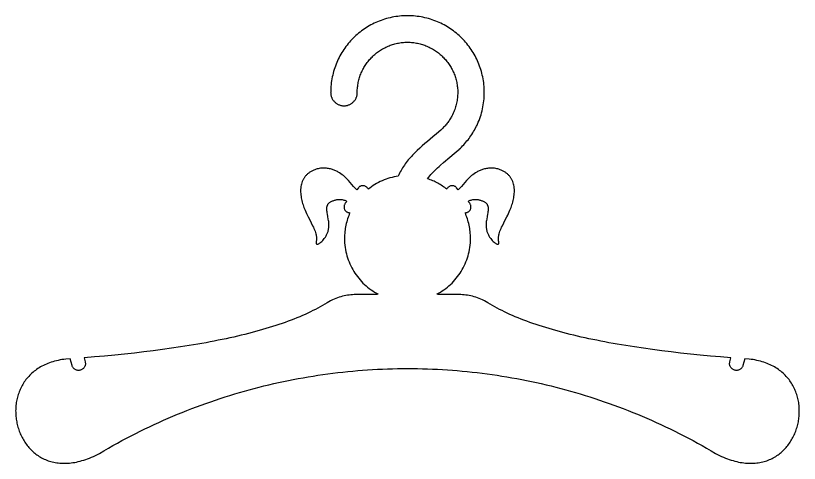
# Model space of a CAD drawing. Extents: x 27 to 2943, y 104 to 2866.
# Drawn here: x 588.3 to 868.3, y 1787.1 to 1947.2 of the extents above; entities that cross this region are included whole.
import ezdxf

# ---------------------------------------------------------------- set-up
doc = ezdxf.new("R2010")
doc.units = 0
doc.layers.add('IMPORT_-_HANGER_PACK_EPS', color=18, linetype='CONTINUOUS')

msp = doc.modelspace()

# ---------------------------------------------------------------- linework, layer by layer
at = {"layer": 'IMPORT_-_HANGER_PACK_EPS'}
msp.add_lwpolyline([(838.39, 1790.71), (839.12, 1790.33), (839.84, 1789.98), (840.55, 1789.64), (841.25, 1789.33), (841.95, 1789.04), (842.64, 1788.77), (843.32, 1788.53), (843.99, 1788.3), (844.66, 1788.1), (845.31, 1787.92), (845.96, 1787.75), (846.61, 1787.61), (847.24, 1787.49), (847.87, 1787.38), (848.48, 1787.3), (849.09, 1787.23), (849.7, 1787.18), (850.29, 1787.15), (850.87, 1787.14), (851.45, 1787.14), (852.02, 1787.17), (852.58, 1787.21), (853.13, 1787.26), (853.67, 1787.33), (854.2, 1787.42), (854.73, 1787.53), (855.24, 1787.65), (855.75, 1787.78), (856.25, 1787.93), (856.74, 1788.09), (857.22, 1788.27), (857.69, 1788.46), (858.15, 1788.67), (858.6, 1788.88), (859.04, 1789.11), (859.48, 1789.36), (859.9, 1789.61), (860.32, 1789.88), (860.72, 1790.16), (861.11, 1790.45), (861.5, 1790.75), (861.88, 1791.07), (862.24, 1791.39), (862.6, 1791.72), (862.94, 1792.07), (863.28, 1792.42), (863.6, 1792.78), (863.92, 1793.15), (864.22, 1793.53), (864.52, 1793.92), (864.8, 1794.31), (865.07, 1794.72), (865.34, 1795.13), (865.59, 1795.54), (865.83, 1795.97), (866.06, 1796.4), (866.28, 1796.83), (866.49, 1797.28), (866.69, 1797.73), (866.88, 1798.18), (867.05, 1798.64), (867.22, 1799.1), (867.37, 1799.57), (867.52, 1800.04), (867.65, 1800.51), (867.77, 1800.99), (867.88, 1801.47), (867.98, 1801.96), (868.06, 1802.44), (868.14, 1802.93), (868.2, 1803.42), (868.25, 1803.91), (868.29, 1804.41), (868.32, 1804.9), (868.33, 1805.39), (868.33, 1805.89), (868.33, 1806.38), (868.31, 1806.88), (868.27, 1807.37), (868.23, 1807.86), (868.17, 1808.36), (868.1, 1808.85), (868.02, 1809.33), (867.92, 1809.82), (867.81, 1810.3), (867.69, 1810.78), (867.56, 1811.26), (867.42, 1811.74), (867.26, 1812.21), (867.09, 1812.67), (866.9, 1813.13), (866.7, 1813.59), (866.49, 1814.04), (866.27, 1814.49), (866.03, 1814.93), (865.78, 1815.37), (865.52, 1815.8), (865.24, 1816.22), (864.95, 1816.64), (864.65, 1817.05), (864.33, 1817.45), (864, 1817.84), (863.66, 1818.23), (863.3, 1818.61), (862.93, 1818.98), (862.54, 1819.34), (862.14, 1819.69), (861.73, 1820.03), (861.3, 1820.36), (860.86, 1820.68), (860.4, 1821), (859.93, 1821.3), (859.44, 1821.59), (858.94, 1821.86), (858.43, 1822.13), (857.9, 1822.38), (857.36, 1822.62), (856.8, 1822.85), (856.22, 1823.07), (855.64, 1823.27), (855.03, 1823.46), (854.42, 1823.64), (853.78, 1823.8), (853.14, 1823.95), (852.47, 1824.08), (851.8, 1824.2), (851.1, 1824.3), (850.39, 1824.38), (848.88, 1824.49), (848.88, 1824.49), (848.2, 1822.13), (848.12, 1821.89), (848.02, 1821.67), (847.9, 1821.46), (847.76, 1821.27), (847.6, 1821.09), (847.43, 1820.93), (847.24, 1820.79), (847.04, 1820.67), (846.83, 1820.56), (846.61, 1820.48), (846.39, 1820.42), (846.15, 1820.38), (845.92, 1820.36), (845.68, 1820.37), (845.43, 1820.4), (845.19, 1820.45), (844.96, 1820.53), (844.73, 1820.63), (844.53, 1820.76), (844.33, 1820.9), (844.16, 1821.05), (844, 1821.23), (843.86, 1821.41), (843.73, 1821.61), (843.63, 1821.82), (843.54, 1822.04), (843.48, 1822.27), (843.44, 1822.5), (843.42, 1822.74), (843.43, 1822.98), (843.46, 1823.22), (843.52, 1823.46), (843.92, 1824.86), (840.2, 1825.17), (836.55, 1825.49), (832.95, 1825.83), (829.41, 1826.19), (825.93, 1826.56), (822.51, 1826.96), (819.15, 1827.37), (815.86, 1827.81), (812.62, 1828.26), (809.45, 1828.73), (806.34, 1829.23), (804.81, 1829.48), (803.3, 1829.74), (801.8, 1830), (800.32, 1830.27), (798.86, 1830.54), (797.41, 1830.82), (795.98, 1831.11), (794.56, 1831.4), (793.17, 1831.69), (791.79, 1831.99), (790.42, 1832.3), (789.08, 1832.61), (787.75, 1832.92), (786.44, 1833.24), (785.14, 1833.57), (783.86, 1833.9), (782.6, 1834.24), (781.36, 1834.58), (780.14, 1834.93), (778.93, 1835.29), (777.74, 1835.65), (776.57, 1836.01), (775.42, 1836.38), (774.28, 1836.76), (773.17, 1837.14), (772.07, 1837.53), (770.99, 1837.92), (769.93, 1838.32), (768.89, 1838.72), (767.86, 1839.14), (766.86, 1839.55), (765.87, 1839.97), (764.91, 1840.4), (763.96, 1840.84), (763.03, 1841.28), (762.12, 1841.72), (761.23, 1842.18), (760.36, 1842.63), (759.51, 1843.1), (758.67, 1843.57), (757.86, 1844.04), (757.07, 1844.53), (756.44, 1844.9), (755.81, 1845.25), (755.18, 1845.56), (754.56, 1845.84), (753.95, 1846.1), (753.33, 1846.33), (752.73, 1846.53), (752.12, 1846.71), (751.52, 1846.87), (750.92, 1847), (750.33, 1847.12), (749.74, 1847.21), (749.16, 1847.3), (748.58, 1847.36), (748, 1847.41), (747.43, 1847.45), (746.86, 1847.48), (746.3, 1847.5), (745.18, 1847.52), (744.08, 1847.51), (742.99, 1847.5), (741.92, 1847.49), (740.86, 1847.5), (740.34, 1847.51), (739.82, 1847.53), (739.31, 1847.55), (738.8, 1847.59), (739.46, 1847.96), (740.11, 1848.34), (740.75, 1848.75), (741.37, 1849.18), (741.98, 1849.62), (742.57, 1850.09), (743.15, 1850.58), (743.7, 1851.08), (744.25, 1851.6), (744.77, 1852.14), (745.27, 1852.7), (745.76, 1853.28), (746.23, 1853.87), (746.68, 1854.47), (747.1, 1855.09), (747.51, 1855.73), (747.9, 1856.38), (748.26, 1857.05), (748.61, 1857.72), (748.93, 1858.41), (749.23, 1859.12), (749.5, 1859.83), (749.75, 1860.56), (749.98, 1861.3), (750.18, 1862.04), (750.35, 1862.8), (750.5, 1863.57), (750.63, 1864.35), (750.73, 1865.13), (750.8, 1865.93), (750.84, 1866.73), (750.85, 1867.53), (750.84, 1868.15), (750.82, 1868.75), (750.78, 1869.36), (750.72, 1869.96), (750.65, 1870.55), (750.56, 1871.14), (750.46, 1871.72), (750.35, 1872.3), (750.21, 1872.88), (750.07, 1873.44), (749.91, 1874.01), (749.73, 1874.56), (749.54, 1875.11), (749.34, 1875.66), (749.13, 1876.19), (748.9, 1876.72), (749.08, 1876.73), (749.26, 1876.75), (749.44, 1876.78), (749.62, 1876.83), (749.79, 1876.9), (749.96, 1876.99), (750.12, 1877.09), (750.28, 1877.21), (750.43, 1877.35), (750.57, 1877.5), (750.69, 1877.67), (750.79, 1877.84), (750.87, 1878.03), (750.94, 1878.22), (750.98, 1878.41), (751.01, 1878.61), (751.02, 1878.8), (751.01, 1879), (750.98, 1879.2), (750.93, 1879.39), (750.86, 1879.58), (750.78, 1879.77), (750.67, 1879.94), (750.55, 1880.11), (750.01, 1880.7), (750.06, 1880.77), (750.13, 1880.83), (750.21, 1880.89), (750.3, 1880.95), (750.51, 1881.07), (750.75, 1881.18), (751.04, 1881.27), (751.36, 1881.35), (751.71, 1881.42), (752.08, 1881.46), (752.48, 1881.48), (752.89, 1881.47), (753.33, 1881.43), (753.55, 1881.4), (753.78, 1881.36), (754, 1881.32), (754.23, 1881.26), (754.46, 1881.19), (754.7, 1881.12), (754.93, 1881.03), (755.16, 1880.94), (755.4, 1880.83), (755.63, 1880.71), (755.82, 1880.61), (755.99, 1880.5), (756.15, 1880.38), (756.29, 1880.26), (756.43, 1880.14), (756.55, 1880.01), (756.65, 1879.88), (756.75, 1879.74), (756.83, 1879.6), (756.91, 1879.45), (756.97, 1879.3), (757.02, 1879.15), (757.07, 1878.99), (757.11, 1878.83), (757.13, 1878.67), (757.15, 1878.5), (757.17, 1878.15), (757.16, 1877.79), (757.13, 1877.41), (757.09, 1877.03), (757.03, 1876.63), (756.95, 1876.21), (756.79, 1875.36), (756.63, 1874.46), (756.56, 1874), (756.5, 1873.53), (756.45, 1873.06), (756.43, 1872.57), (756.43, 1872.08), (756.45, 1871.59), (756.48, 1871.34), (756.51, 1871.08), (756.55, 1870.83), (756.6, 1870.58), (756.66, 1870.32), (756.73, 1870.07), (756.8, 1869.81), (756.89, 1869.55), (757, 1869.3), (757.11, 1869.04), (757.23, 1868.78), (757.37, 1868.52), (757.52, 1868.26), (757.69, 1868), (757.87, 1867.74), (758.06, 1867.48), (758.33, 1867.15), (758.62, 1866.82), (758.93, 1866.49), (759.28, 1866.16), (759.51, 1865.98), (759.72, 1865.83), (759.91, 1865.7), (760.09, 1865.6), (760.25, 1865.53), (760.39, 1865.48), (760.52, 1865.45), (760.63, 1865.45), (760.72, 1865.48), (760.8, 1865.53), (760.86, 1865.6), (760.91, 1865.7), (760.94, 1865.82), (760.96, 1865.97), (760.96, 1866.14), (760.94, 1866.33), (760.9, 1866.72), (760.87, 1867.11), (760.85, 1867.5), (760.85, 1867.7), (760.86, 1867.89), (760.89, 1868.2), (760.93, 1868.51), (760.99, 1868.82), (761.07, 1869.14), (761.2, 1869.61), (761.36, 1870.08), (761.55, 1870.57), (761.75, 1871.06), (761.98, 1871.56), (762.22, 1872.06), (762.74, 1873.1), (763.29, 1874.17), (763.86, 1875.27), (764.14, 1875.84), (764.42, 1876.41), (764.69, 1877), (764.95, 1877.6), (765.14, 1878.07), (765.33, 1878.55), (765.5, 1879.04), (765.67, 1879.54), (765.82, 1880.04), (765.96, 1880.54), (766.09, 1881.05), (766.2, 1881.56), (766.3, 1882.07), (766.38, 1882.57), (766.44, 1883.08), (766.49, 1883.59), (766.51, 1884.09), (766.52, 1884.59), (766.51, 1885.08), (766.47, 1885.57), (766.41, 1886.05), (766.33, 1886.52), (766.23, 1886.98), (766.09, 1887.44), (765.94, 1887.88), (765.85, 1888.1), (765.75, 1888.31), (765.65, 1888.52), (765.54, 1888.73), (765.42, 1888.93), (765.3, 1889.13), (765.17, 1889.33), (765.03, 1889.52), (764.88, 1889.71), (764.73, 1889.9), (764.57, 1890.08), (764.4, 1890.25), (764.22, 1890.42), (764.03, 1890.59), (763.84, 1890.75), (763.64, 1890.91), (763.42, 1891.06), (763.2, 1891.21), (762.98, 1891.36), (762.74, 1891.49), (762.49, 1891.63), (762.24, 1891.75), (761.83, 1891.93), (761.43, 1892.1), (761.02, 1892.24), (760.63, 1892.36), (760.23, 1892.46), (759.84, 1892.54), (759.45, 1892.6), (759.07, 1892.64), (758.69, 1892.67), (758.31, 1892.68), (757.94, 1892.68), (757.58, 1892.66), (757.22, 1892.63), (756.86, 1892.59), (756.52, 1892.53), (756.17, 1892.46), (755.83, 1892.38), (755.5, 1892.29), (755.18, 1892.19), (754.86, 1892.08), (754.55, 1891.96), (754.25, 1891.83), (753.95, 1891.7), (753.66, 1891.56), (753.38, 1891.42), (753.11, 1891.27), (752.59, 1890.97), (752.11, 1890.65), (751.66, 1890.33), (751.24, 1890), (750.84, 1889.66), (750.46, 1889.31), (750.1, 1888.95), (749.76, 1888.59), (749.43, 1888.23), (748.8, 1887.51), (748.21, 1886.8), (747.63, 1886.13), (747.35, 1885.81), (747.06, 1885.51), (746.77, 1885.22), (746.48, 1884.96), (745.9, 1885.64), (745.76, 1885.8), (745.6, 1885.93), (745.43, 1886.05), (745.26, 1886.15), (745.07, 1886.24), (744.88, 1886.3), (744.69, 1886.34), (744.49, 1886.37), (744.29, 1886.38), (744.09, 1886.37), (743.89, 1886.34), (743.7, 1886.29), (743.51, 1886.22), (743.32, 1886.13), (743.14, 1886.02), (742.97, 1885.89), (742.79, 1885.72), (742.64, 1885.53), (742.51, 1885.33), (742.4, 1885.12), (742.01, 1885.42), (741.62, 1885.71), (741.23, 1886), (740.82, 1886.27), (740.41, 1886.54), (739.99, 1886.8), (739.57, 1887.05), (739.14, 1887.29), (738.71, 1887.52), (738.27, 1887.75), (737.82, 1887.96), (737.37, 1888.16), (736.92, 1888.36), (736.45, 1888.54), (735.99, 1888.72), (735.52, 1888.88), (735.9, 1889.38), (736.3, 1889.87), (736.72, 1890.36), (737.15, 1890.85), (737.61, 1891.33), (738.08, 1891.81), (738.57, 1892.29), (739.08, 1892.77), (739.59, 1893.24), (740.12, 1893.72), (741.21, 1894.67), (743.48, 1896.6), (745.06, 1897.94), (746.46, 1899.13), (746.75, 1899.37), (746.75, 1899.37), (746.75, 1899.37), (746.79, 1899.41), (747.22, 1899.8), (747.63, 1900.21), (748.04, 1900.62), (748.44, 1901.05), (748.84, 1901.48), (749.22, 1901.92), (749.59, 1902.37), (749.96, 1902.83), (750.31, 1903.29), (750.66, 1903.77), (751, 1904.25), (751.32, 1904.74), (751.64, 1905.24), (751.95, 1905.75), (752.24, 1906.26), (752.53, 1906.78), (752.99, 1907.66), (753.18, 1908.06), (753.35, 1908.43), (753.64, 1909.07), (753.9, 1909.73), (754.15, 1910.4), (754.39, 1911.07), (754.6, 1911.75), (754.8, 1912.44), (754.98, 1913.14), (755.14, 1913.84), (755.29, 1914.55), (755.41, 1915.27), (755.52, 1916), (755.61, 1916.73), (755.68, 1917.47), (755.73, 1918.21), (755.76, 1918.96), (755.77, 1919.72), (755.79, 1919.72), (755.79, 1919.72), (755.79, 1919.72), (755.77, 1919.72), (755.76, 1920.43), (755.73, 1921.13), (755.69, 1921.83), (755.63, 1922.53), (755.55, 1923.22), (755.45, 1923.9), (755.34, 1924.58), (755.21, 1925.26), (755.07, 1925.92), (754.91, 1926.59), (754.73, 1927.24), (754.54, 1927.89), (754.33, 1928.53), (754.11, 1929.16), (753.87, 1929.79), (753.61, 1930.41), (753.35, 1931.02), (753.07, 1931.63), (752.77, 1932.22), (752.46, 1932.81), (752.14, 1933.39), (751.8, 1933.96), (751.45, 1934.52), (751.09, 1935.07), (750.71, 1935.61), (750.33, 1936.15), (749.93, 1936.67), (749.51, 1937.18), (749.09, 1937.68), (748.65, 1938.18), (748.2, 1938.66), (747.74, 1939.13), (747.27, 1939.59), (746.79, 1940.03), (746.3, 1940.47), (745.8, 1940.9), (745.29, 1941.31), (744.76, 1941.71), (744.23, 1942.1), (743.69, 1942.47), (743.14, 1942.83), (742.58, 1943.18), (742.01, 1943.52), (741.43, 1943.84), (740.84, 1944.15), (740.24, 1944.45), (739.64, 1944.73), (739.03, 1945), (738.41, 1945.25), (737.78, 1945.49), (737.15, 1945.71), (736.51, 1945.92), (735.86, 1946.11), (735.2, 1946.29), (734.54, 1946.45), (733.87, 1946.59), (733.2, 1946.72), (732.52, 1946.83), (731.84, 1946.93), (731.15, 1947.01), (730.45, 1947.07), (729.75, 1947.11), (729.04, 1947.14), (728.34, 1947.15), (728.34, 1947.17), (728.33, 1947.17), (728.33, 1947.17), (728.33, 1947.15), (727.62, 1947.14), (726.92, 1947.11), (726.22, 1947.07), (725.52, 1947.01), (724.83, 1946.93), (724.15, 1946.83), (723.47, 1946.72), (722.8, 1946.59), (722.13, 1946.45), (721.47, 1946.29), (720.81, 1946.11), (720.16, 1945.92), (719.52, 1945.71), (718.89, 1945.49), (718.26, 1945.25), (717.64, 1945), (717.03, 1944.73), (716.43, 1944.45), (715.83, 1944.15), (715.24, 1943.84), (714.66, 1943.52), (714.09, 1943.18), (713.53, 1942.83), (712.98, 1942.47), (712.44, 1942.1), (711.91, 1941.71), (711.38, 1941.31), (710.87, 1940.9), (710.37, 1940.47), (709.88, 1940.03), (709.4, 1939.59), (708.92, 1939.13), (708.47, 1938.66), (708.02, 1938.18), (707.58, 1937.68), (707.16, 1937.18), (706.74, 1936.67), (706.34, 1936.15), (705.96, 1935.61), (705.58, 1935.07), (705.22, 1934.52), (704.87, 1933.96), (704.53, 1933.39), (704.21, 1932.81), (703.9, 1932.22), (703.6, 1931.63), (703.32, 1931.02), (703.05, 1930.41), (702.8, 1929.79), (702.56, 1929.16), (702.34, 1928.53), (702.13, 1927.89), (701.94, 1927.24), (701.76, 1926.59), (701.6, 1925.92), (701.46, 1925.26), (701.33, 1924.58), (701.22, 1923.9), (701.12, 1923.22), (701.04, 1922.53), (700.98, 1921.83), (700.94, 1921.13), (700.91, 1920.43), (700.9, 1919.72), (700.88, 1919.72), (700.88, 1919.72), (700.89, 1919.47), (700.91, 1919.23), (700.94, 1918.99), (700.98, 1918.76), (701.03, 1918.53), (701.1, 1918.3), (701.17, 1918.08), (701.26, 1917.86), (701.35, 1917.65), (701.46, 1917.45), (701.57, 1917.25), (701.7, 1917.05), (701.83, 1916.87), (701.97, 1916.69), (702.12, 1916.52), (702.28, 1916.35), (702.44, 1916.19), (702.62, 1916.04), (702.8, 1915.9), (702.98, 1915.77), (703.18, 1915.64), (703.38, 1915.53), (703.58, 1915.42), (703.79, 1915.33), (704.01, 1915.24), (704.23, 1915.17), (704.46, 1915.11), (704.69, 1915.05), (704.92, 1915.01), (705.16, 1914.98), (705.4, 1914.96), (705.65, 1914.96), (705.89, 1914.96), (706.13, 1914.98), (706.37, 1915.01), (706.61, 1915.05), (706.84, 1915.11), (707.06, 1915.17), (707.28, 1915.24), (707.5, 1915.33), (707.71, 1915.42), (707.92, 1915.53), (708.12, 1915.64), (708.31, 1915.77), (708.5, 1915.9), (708.68, 1916.04), (708.85, 1916.19), (709.01, 1916.35), (709.17, 1916.52), (709.32, 1916.69), (709.46, 1916.87), (709.59, 1917.05), (709.72, 1917.25), (709.83, 1917.45), (709.94, 1917.65), (710.03, 1917.86), (710.12, 1918.08), (710.19, 1918.3), (710.26, 1918.53), (710.31, 1918.76), (710.35, 1918.99), (710.38, 1919.23), (710.4, 1919.47), (710.41, 1919.72), (710.41, 1919.72), (710.39, 1919.72), (710.4, 1920.18), (710.41, 1920.64), (710.44, 1921.09), (710.48, 1921.55), (710.53, 1922), (710.6, 1922.44), (710.67, 1922.88), (710.76, 1923.32), (710.85, 1923.76), (710.96, 1924.19), (711.07, 1924.62), (711.2, 1925.04), (711.33, 1925.46), (711.48, 1925.87), (711.64, 1926.28), (711.8, 1926.69), (711.98, 1927.09), (712.16, 1927.48), (712.36, 1927.87), (712.56, 1928.25), (712.77, 1928.63), (712.99, 1929.01), (713.22, 1929.37), (713.46, 1929.73), (713.71, 1930.09), (713.96, 1930.44), (714.23, 1930.78), (714.5, 1931.12), (714.78, 1931.45), (715.06, 1931.77), (715.36, 1932.08), (715.66, 1932.39), (715.97, 1932.69), (716.28, 1932.99), (716.61, 1933.28), (716.94, 1933.55), (717.27, 1933.83), (717.61, 1934.09), (717.96, 1934.34), (718.32, 1934.59), (718.68, 1934.83), (719.05, 1935.06), (719.42, 1935.28), (719.8, 1935.49), (720.18, 1935.69), (720.57, 1935.89), (720.97, 1936.07), (721.37, 1936.25), (721.77, 1936.41), (722.18, 1936.57), (722.59, 1936.72), (723.01, 1936.85), (723.44, 1936.98), (723.86, 1937.1), (724.29, 1937.2), (724.73, 1937.3), (725.17, 1937.38), (725.61, 1937.46), (726.06, 1937.52), (726.5, 1937.57), (726.96, 1937.61), (727.41, 1937.64), (727.87, 1937.66), (728.33, 1937.66), (728.33, 1937.64), (728.33, 1937.64), (728.34, 1937.64), (728.34, 1937.66), (728.8, 1937.66), (729.26, 1937.64), (729.71, 1937.61), (730.16, 1937.57), (730.61, 1937.52), (731.06, 1937.46), (731.5, 1937.38), (731.94, 1937.3), (732.38, 1937.2), (732.81, 1937.1), (733.23, 1936.98), (733.66, 1936.85), (734.08, 1936.72), (734.49, 1936.57), (734.9, 1936.41), (735.3, 1936.25), (735.7, 1936.07), (736.1, 1935.89), (736.49, 1935.69), (736.87, 1935.49), (737.25, 1935.28), (737.62, 1935.06), (737.99, 1934.83), (738.35, 1934.59), (738.71, 1934.34), (739.05, 1934.09), (739.4, 1933.83), (739.73, 1933.55), (740.06, 1933.28), (740.39, 1932.99), (740.7, 1932.69), (741.01, 1932.39), (741.31, 1932.08), (741.61, 1931.77), (741.89, 1931.45), (742.17, 1931.12), (742.44, 1930.78), (742.71, 1930.44), (742.96, 1930.09), (743.21, 1929.73), (743.45, 1929.37), (743.67, 1929.01), (743.9, 1928.63), (744.11, 1928.25), (744.31, 1927.87), (744.51, 1927.48), (744.69, 1927.09), (744.87, 1926.69), (745.03, 1926.28), (745.19, 1925.87), (745.33, 1925.46), (745.47, 1925.04), (745.6, 1924.62), (745.71, 1924.19), (745.82, 1923.76), (745.91, 1923.32), (746, 1922.89), (746.07, 1922.44), (746.14, 1922), (746.19, 1921.55), (746.23, 1921.09), (746.26, 1920.64), (746.27, 1920.18), (746.28, 1919.72), (746.26, 1919.72), (746.26, 1919.72), (746.26, 1919.72), (746.28, 1919.72), (746.27, 1919.23), (746.25, 1918.74), (746.22, 1918.26), (746.17, 1917.78), (746.12, 1917.3), (746.05, 1916.83), (745.96, 1916.36), (745.87, 1915.89), (745.76, 1915.43), (745.64, 1914.98), (745.51, 1914.52), (745.37, 1914.08), (745.21, 1913.63), (745.05, 1913.19), (744.87, 1912.76), (744.68, 1912.33), (744.4, 1911.72), (744.16, 1911.25), (743.98, 1910.92), (743.79, 1910.59), (743.59, 1910.27), (743.39, 1909.95), (743.18, 1909.63), (742.96, 1909.32), (742.73, 1909.01), (742.5, 1908.71), (742.27, 1908.42), (742.02, 1908.12), (741.77, 1907.84), (741.52, 1907.55), (741.25, 1907.28), (740.98, 1907), (740.71, 1906.74), (740.43, 1906.47), (740.43, 1906.48), (740.43, 1906.48), (740.23, 1906.29), (738.69, 1904.97), (737.37, 1903.85), (735.46, 1902.23), (734.52, 1901.43), (733.6, 1900.62), (732.69, 1899.8), (731.82, 1898.98), (730.96, 1898.15), (730.55, 1897.73), (730.14, 1897.31), (729.74, 1896.88), (729.35, 1896.45), (728.97, 1896.02), (728.6, 1895.58), (728.24, 1895.13), (727.89, 1894.68), (727.55, 1894.23), (727.22, 1893.76), (726.9, 1893.3), (726.6, 1892.82), (726.3, 1892.34), (726.02, 1891.85), (725.75, 1891.35), (725.5, 1890.85), (725.26, 1890.33), (725.03, 1889.81), (724.28, 1889.69), (723.54, 1889.54), (722.8, 1889.37), (722.08, 1889.17), (721.36, 1888.95), (720.66, 1888.71), (719.96, 1888.44), (719.28, 1888.15), (718.61, 1887.85), (717.95, 1887.52), (717.3, 1887.17), (716.67, 1886.79), (716.05, 1886.4), (715.44, 1885.99), (714.85, 1885.56), (714.27, 1885.12), (714.16, 1885.33), (714.03, 1885.53), (713.88, 1885.72), (713.79, 1885.81), (713.69, 1885.89), (713.53, 1886.02), (713.35, 1886.13), (713.16, 1886.22), (712.97, 1886.29), (712.78, 1886.34), (712.58, 1886.37), (712.38, 1886.38), (712.18, 1886.37), (711.98, 1886.34), (711.79, 1886.3), (711.6, 1886.24), (711.41, 1886.15), (711.24, 1886.05), (711.07, 1885.93), (710.91, 1885.8), (710.77, 1885.64), (710.19, 1884.96), (709.9, 1885.22), (709.61, 1885.51), (709.32, 1885.81), (709.04, 1886.13), (708.46, 1886.8), (707.87, 1887.51), (707.24, 1888.23), (706.91, 1888.59), (706.57, 1888.95), (706.21, 1889.31), (705.83, 1889.66), (705.43, 1890), (705.01, 1890.33), (704.56, 1890.65), (704.08, 1890.97), (703.56, 1891.27), (703.29, 1891.42), (703.01, 1891.56), (702.72, 1891.7), (702.42, 1891.83), (702.12, 1891.96), (701.81, 1892.08), (701.49, 1892.19), (701.17, 1892.29), (700.83, 1892.38), (700.5, 1892.46), (700.15, 1892.53), (699.8, 1892.59), (699.45, 1892.63), (699.09, 1892.66), (698.72, 1892.68), (698.35, 1892.68), (697.98, 1892.67), (697.6, 1892.64), (697.22, 1892.6), (696.83, 1892.54), (696.44, 1892.46), (696.04, 1892.36), (695.65, 1892.24), (695.24, 1892.1), (694.84, 1891.93), (694.43, 1891.75), (694.18, 1891.63), (693.93, 1891.49), (693.69, 1891.36), (693.46, 1891.21), (693.24, 1891.06), (693.03, 1890.91), (692.83, 1890.75), (692.64, 1890.59), (692.45, 1890.42), (692.27, 1890.25), (692.1, 1890.08), (691.94, 1889.9), (691.79, 1889.71), (691.64, 1889.52), (691.5, 1889.33), (691.37, 1889.13), (691.24, 1888.93), (691.13, 1888.73), (691.02, 1888.52), (690.92, 1888.31), (690.73, 1887.88), (690.58, 1887.44), (690.44, 1886.98), (690.34, 1886.52), (690.26, 1886.05), (690.2, 1885.57), (690.16, 1885.08), (690.15, 1884.59), (690.15, 1884.09), (690.18, 1883.59), (690.23, 1883.08), (690.29, 1882.57), (690.37, 1882.07), (690.47, 1881.56), (690.58, 1881.05), (690.71, 1880.54), (690.85, 1880.04), (691, 1879.54), (691.16, 1879.04), (691.34, 1878.55), (691.53, 1878.07), (691.72, 1877.6), (691.98, 1877), (692.25, 1876.41), (692.81, 1875.27), (693.38, 1874.17), (693.93, 1873.1), (694.45, 1872.06), (694.69, 1871.56), (694.92, 1871.06), (695.12, 1870.57), (695.31, 1870.08), (695.47, 1869.61), (695.6, 1869.14), (695.67, 1868.82), (695.73, 1868.51), (695.78, 1868.2), (695.81, 1867.89), (695.82, 1867.7), (695.82, 1867.5), (695.8, 1867.11), (695.73, 1866.33), (695.71, 1866.14), (695.71, 1865.97), (695.73, 1865.82), (695.76, 1865.7), (695.81, 1865.6), (695.87, 1865.53), (695.95, 1865.48), (696.04, 1865.45), (696.15, 1865.45), (696.28, 1865.48), (696.42, 1865.53), (696.58, 1865.6), (696.76, 1865.7), (696.95, 1865.83), (697.16, 1865.98), (697.39, 1866.16), (697.74, 1866.49), (698.05, 1866.82), (698.34, 1867.15), (698.61, 1867.48), (698.8, 1867.74), (698.98, 1868), (699.15, 1868.26), (699.3, 1868.52), (699.44, 1868.78), (699.56, 1869.04), (699.67, 1869.3), (699.78, 1869.55), (699.87, 1869.81), (699.94, 1870.07), (700.01, 1870.32), (700.07, 1870.58), (700.12, 1870.83), (700.16, 1871.08), (700.19, 1871.34), (700.22, 1871.59), (700.24, 1872.08), (700.24, 1872.57), (700.22, 1873.06), (700.17, 1873.53), (700.11, 1874), (700.04, 1874.46), (699.88, 1875.36), (699.72, 1876.21), (699.64, 1876.63), (699.58, 1877.03), (699.53, 1877.41), (699.51, 1877.79), (699.5, 1878.15), (699.52, 1878.5), (699.54, 1878.67), (699.56, 1878.83), (699.6, 1878.99), (699.64, 1879.15), (699.7, 1879.3), (699.76, 1879.45), (699.84, 1879.6), (699.92, 1879.74), (700.02, 1879.88), (700.12, 1880.01), (700.24, 1880.14), (700.38, 1880.26), (700.52, 1880.38), (700.68, 1880.5), (700.85, 1880.61), (701.04, 1880.71), (701.27, 1880.83), (701.5, 1880.94), (701.74, 1881.03), (701.97, 1881.12), (702.2, 1881.19), (702.44, 1881.26), (702.67, 1881.32), (702.89, 1881.36), (703.12, 1881.4), (703.34, 1881.43), (703.77, 1881.47), (704.19, 1881.48), (704.59, 1881.46), (704.96, 1881.42), (705.31, 1881.35), (705.63, 1881.27), (705.92, 1881.18), (706.16, 1881.07), (706.37, 1880.95), (706.46, 1880.89), (706.54, 1880.83), (706.61, 1880.77), (706.66, 1880.7), (706.12, 1880.11), (706, 1879.94), (705.89, 1879.77), (705.81, 1879.58), (705.74, 1879.39), (705.69, 1879.2), (705.66, 1879), (705.65, 1878.8), (705.66, 1878.61), (705.69, 1878.41), (705.73, 1878.22), (705.8, 1878.03), (705.88, 1877.84), (705.98, 1877.67), (706.1, 1877.5), (706.24, 1877.35), (706.39, 1877.21), (706.55, 1877.09), (706.71, 1876.99), (706.88, 1876.9), (707.05, 1876.83), (707.23, 1876.78), (707.41, 1876.75), (707.59, 1876.73), (707.77, 1876.72), (707.54, 1876.19), (707.33, 1875.66), (707.13, 1875.11), (706.94, 1874.56), (706.76, 1874.01), (706.6, 1873.44), (706.46, 1872.88), (706.32, 1872.3), (706.21, 1871.72), (706.11, 1871.14), (706.02, 1870.55), (705.95, 1869.96), (705.89, 1869.36), (705.85, 1868.75), (705.83, 1868.15), (705.82, 1867.53), (705.83, 1866.73), (705.87, 1865.93), (705.94, 1865.13), (706.04, 1864.35), (706.17, 1863.57), (706.32, 1862.8), (706.49, 1862.04), (706.69, 1861.3), (706.92, 1860.56), (707.17, 1859.83), (707.44, 1859.12), (707.74, 1858.41), (708.06, 1857.72), (708.41, 1857.05), (708.77, 1856.38), (709.16, 1855.73), (709.56, 1855.09), (709.99, 1854.47), (710.44, 1853.87), (710.91, 1853.28), (711.4, 1852.7), (711.9, 1852.14), (712.42, 1851.6), (712.97, 1851.08), (713.52, 1850.58), (714.1, 1850.09), (714.69, 1849.62), (715.3, 1849.18), (715.92, 1848.75), (716.56, 1848.34), (717.21, 1847.96), (717.87, 1847.59), (717.36, 1847.55), (716.85, 1847.53), (716.33, 1847.51), (715.81, 1847.5), (714.75, 1847.49), (713.68, 1847.5), (712.59, 1847.51), (711.49, 1847.52), (710.37, 1847.5), (709.81, 1847.48), (709.24, 1847.45), (708.67, 1847.41), (708.09, 1847.36), (707.51, 1847.3), (706.93, 1847.21), (706.34, 1847.12), (705.74, 1847), (705.15, 1846.87), (704.55, 1846.71), (703.94, 1846.53), (703.34, 1846.33), (702.72, 1846.1), (702.11, 1845.84), (701.49, 1845.56), (700.86, 1845.25), (700.23, 1844.9), (699.6, 1844.53), (698.81, 1844.04), (698, 1843.57), (697.16, 1843.1), (696.31, 1842.63), (695.44, 1842.18), (694.55, 1841.72), (693.64, 1841.28), (692.71, 1840.84), (691.76, 1840.4), (690.8, 1839.97), (689.81, 1839.55), (688.81, 1839.14), (687.78, 1838.72), (686.74, 1838.32), (685.68, 1837.92), (684.6, 1837.53), (683.5, 1837.14), (682.38, 1836.76), (681.25, 1836.38), (680.1, 1836.01), (678.93, 1835.65), (677.74, 1835.29), (676.53, 1834.93), (675.31, 1834.58), (674.07, 1834.24), (672.81, 1833.9), (671.53, 1833.57), (670.23, 1833.24), (668.92, 1832.92), (667.59, 1832.61), (666.25, 1832.3), (664.88, 1831.99), (663.5, 1831.69), (662.1, 1831.4), (660.69, 1831.11), (659.26, 1830.82), (657.81, 1830.54), (656.35, 1830.27), (654.87, 1830), (653.37, 1829.74), (651.86, 1829.48), (650.33, 1829.23), (647.22, 1828.73), (644.05, 1828.26), (640.81, 1827.81), (637.52, 1827.37), (634.16, 1826.96), (630.74, 1826.56), (627.26, 1826.19), (623.72, 1825.83), (620.12, 1825.49), (616.47, 1825.17), (612.75, 1824.86), (613.15, 1823.46), (613.21, 1823.22), (613.24, 1822.98), (613.25, 1822.74), (613.23, 1822.5), (613.19, 1822.27), (613.12, 1822.04), (613.04, 1821.82), (612.94, 1821.61), (612.81, 1821.41), (612.67, 1821.23), (612.51, 1821.05), (612.34, 1820.9), (612.14, 1820.76), (611.94, 1820.63), (611.71, 1820.53), (611.48, 1820.45), (611.24, 1820.4), (610.99, 1820.37), (610.75, 1820.36), (610.52, 1820.38), (610.28, 1820.42), (610.06, 1820.48), (609.84, 1820.56), (609.63, 1820.67), (609.43, 1820.79), (609.24, 1820.93), (609.07, 1821.09), (608.91, 1821.27), (608.77, 1821.46), (608.65, 1821.67), (608.55, 1821.89), (608.47, 1822.13), (607.79, 1824.49), (607.79, 1824.49), (606.27, 1824.38), (605.57, 1824.3), (604.87, 1824.2), (604.19, 1824.08), (603.53, 1823.95), (602.88, 1823.8), (602.25, 1823.64), (601.63, 1823.46), (601.03, 1823.27), (600.44, 1823.07), (599.87, 1822.85), (599.31, 1822.62), (598.77, 1822.38), (598.24, 1822.13), (597.73, 1821.86), (597.23, 1821.59), (596.74, 1821.3), (596.27, 1821), (595.81, 1820.68), (595.37, 1820.36), (594.94, 1820.03), (594.53, 1819.69), (594.13, 1819.34), (593.74, 1818.98), (593.37, 1818.61), (593.01, 1818.23), (592.67, 1817.84), (592.34, 1817.45), (592.02, 1817.05), (591.72, 1816.64), (591.42, 1816.22), (591.15, 1815.8), (590.88, 1815.37), (590.63, 1814.93), (590.4, 1814.49), (590.17, 1814.04), (589.96, 1813.59), (589.77, 1813.13), (589.58, 1812.67), (589.41, 1812.21), (589.25, 1811.74), (589.11, 1811.26), (588.97, 1810.78), (588.85, 1810.3), (588.75, 1809.82), (588.65, 1809.33), (588.57, 1808.85), (588.5, 1808.36), (588.44, 1807.86), (588.4, 1807.37), (588.36, 1806.88), (588.34, 1806.38), (588.33, 1805.89), (588.34, 1805.39), (588.35, 1804.9), (588.38, 1804.41), (588.42, 1803.91), (588.47, 1803.42), (588.53, 1802.93), (588.61, 1802.44), (588.69, 1801.96), (588.79, 1801.47), (588.9, 1800.99), (589.02, 1800.51), (589.15, 1800.04), (589.3, 1799.57), (589.45, 1799.1), (589.62, 1798.64), (589.79, 1798.18), (589.98, 1797.73), (590.18, 1797.28), (590.39, 1796.83), (590.61, 1796.4), (590.84, 1795.97), (591.08, 1795.54), (591.33, 1795.13), (591.6, 1794.72), (591.87, 1794.31), (592.15, 1793.92), (592.45, 1793.53), (592.75, 1793.15), (593.07, 1792.78), (593.39, 1792.42), (593.73, 1792.07), (594.07, 1791.72), (594.43, 1791.39), (594.79, 1791.07), (595.17, 1790.75), (595.55, 1790.45), (595.95, 1790.16), (596.35, 1789.88), (596.77, 1789.61), (597.19, 1789.36), (597.62, 1789.11), (598.07, 1788.88), (598.52, 1788.67), (598.98, 1788.46), (599.45, 1788.27), (599.93, 1788.09), (600.42, 1787.93), (600.92, 1787.78), (601.43, 1787.65), (601.94, 1787.53), (602.47, 1787.42), (603, 1787.33), (603.54, 1787.26), (604.09, 1787.21), (604.65, 1787.17), (605.22, 1787.14), (605.8, 1787.14), (606.38, 1787.15), (606.97, 1787.18), (607.58, 1787.23), (608.19, 1787.3), (608.8, 1787.38), (609.43, 1787.49), (610.06, 1787.61), (610.71, 1787.75), (611.36, 1787.92), (612.01, 1788.1), (612.68, 1788.3), (613.35, 1788.53), (614.03, 1788.77), (614.72, 1789.04), (615.42, 1789.33), (616.12, 1789.64), (616.83, 1789.98), (617.55, 1790.33), (618.28, 1790.71), (619.87, 1791.65), (621.48, 1792.58), (623.09, 1793.49), (624.7, 1794.38), (626.32, 1795.26), (627.95, 1796.13), (629.58, 1796.98), (631.21, 1797.82), (632.85, 1798.64), (634.5, 1799.44), (636.15, 1800.24), (637.81, 1801.01), (639.47, 1801.77), (641.13, 1802.52), (642.8, 1803.25), (644.48, 1803.97), (646.16, 1804.67), (647.84, 1805.36), (649.53, 1806.04), (651.22, 1806.69), (652.91, 1807.34), (654.61, 1807.97), (656.32, 1808.58), (658.02, 1809.18), (659.74, 1809.76), (661.45, 1810.33), (663.17, 1810.89), (664.89, 1811.43), (666.61, 1811.95), (668.34, 1812.46), (670.07, 1812.96), (671.81, 1813.44), (673.54, 1813.91), (675.28, 1814.36), (677.02, 1814.79), (678.77, 1815.22), (680.52, 1815.62), (682.27, 1816.01), (684.02, 1816.39), (685.77, 1816.75), (687.53, 1817.1), (689.29, 1817.44), (691.05, 1817.75), (692.81, 1818.06), (694.58, 1818.35), (696.34, 1818.62), (698.11, 1818.88), (699.88, 1819.12), (701.65, 1819.35), (703.43, 1819.57), (705.2, 1819.77), (706.98, 1819.95), (708.75, 1820.12), (710.53, 1820.28), (712.31, 1820.42), (714.09, 1820.54), (715.86, 1820.65), (717.64, 1820.75), (719.43, 1820.83), (721.21, 1820.9), (722.99, 1820.95), (724.77, 1820.99), (726.55, 1821.01), (728.33, 1821.02), (730.12, 1821.01), (731.9, 1820.99), (733.68, 1820.95), (735.46, 1820.9), (737.24, 1820.83), (739.02, 1820.75), (740.8, 1820.65), (742.58, 1820.54), (744.36, 1820.42), (746.14, 1820.28), (747.92, 1820.12), (749.69, 1819.95), (751.47, 1819.77), (753.24, 1819.57), (755.02, 1819.35), (756.79, 1819.12), (758.56, 1818.88), (760.32, 1818.62), (762.09, 1818.35), (763.86, 1818.06), (765.62, 1817.75), (767.38, 1817.44), (769.14, 1817.1), (770.9, 1816.75), (772.65, 1816.39), (774.4, 1816.01), (776.15, 1815.62), (777.9, 1815.22), (779.65, 1814.79), (781.39, 1814.36), (783.13, 1813.91), (784.86, 1813.44), (786.6, 1812.96), (788.33, 1812.46), (790.06, 1811.95), (791.78, 1811.43), (793.5, 1810.89), (795.22, 1810.33), (796.93, 1809.76), (798.64, 1809.18), (800.35, 1808.58), (802.06, 1807.97), (803.75, 1807.34), (805.45, 1806.69), (807.14, 1806.04), (808.83, 1805.36), (810.51, 1804.67), (812.19, 1803.97), (813.87, 1803.25), (815.54, 1802.52), (817.2, 1801.77), (818.86, 1801.01), (820.52, 1800.24), (822.17, 1799.44), (823.82, 1798.64), (825.46, 1797.82), (827.09, 1796.98), (828.72, 1796.13), (830.35, 1795.26), (831.97, 1794.38), (833.58, 1793.49), (835.19, 1792.58), (836.8, 1791.65), (838.39, 1790.71)], close=True, dxfattribs=at)

doc.saveas('drawing.dxf')
